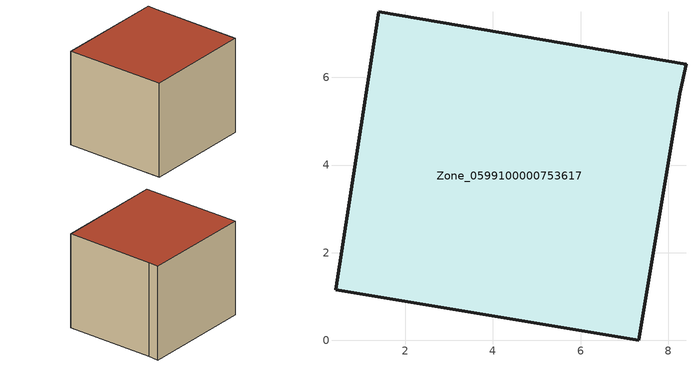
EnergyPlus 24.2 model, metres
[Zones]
Zone_0599100000753617
 floor ground (C_G): 8.27,5.62 7.33,0 0.41,1.15 1.4,7.5 8.4,6.3 z0.62
 wall outside (C_F): 7.33,0 8.27,5.62 8.4,6.3 1.4,7.5 0.41,1.15 7.33,0 z0.62:6.7
 roof outside (C_R): 8.4,6.3 1.4,7.5 0.41,1.15 7.33,0 8.27,5.62 z6.7
[BUILDING]
Pand.0599100000753617: North Axis=0; Terrain=City; Loads Convergence Tolerance Value=0.04; Temperature Convergence Tolerance Value=0.4; Solar Distribution=FullExterior; Maximum Number of Warmup Days=25; Minimum Number of Warmup Days=1
[Site:Location]
Rotterdam.The.Hague.AP_ZH_NLD Design_Conditions: Latitude=51.96; Longitude=4.45; Time Zone=1; Elevation=-4.5
[SITE:GROUNDTEMPERATURE:BUILDINGSURFACE]
18, 18, 18, 18, 18, 18, 18, 18, 18, 18, 18, 18
[MATERIAL] Thermal Absorptance=0.9; Solar Absorptance=0.7; Visible Absorptance=0.7
Name | Roughness | Thickness | Conductivity | Density | Specific Heat
G.TI.2006-2014 | MediumSmooth | 0.15 | 0.06 | 540 | 1210
F.TI.2006-2014 | Rough | 0.3 | 0.12 | 1920 | 840
R.TI.2006-2014 | MediumRough | 0.2 | 0.08 | 1500 | 1000
[CONSTRUCTION]
C_G: G.TI.2006-2014
C_F: F.TI.2006-2014
C_R: R.TI.2006-2014
[ZONE]
Zone_0599100000753617: Type=1; Multiplier=1; Ceiling Height=Autocalculate; Volume=Autocalculate; Floor Area=autocalculate; Part of Total Floor Area=Yes
[ZONEINFILTRATION:DESIGNFLOWRATE]
Infil_Zone_0599100000753617: Zone or ZoneList or Space or SpaceList=Zone_0599100000753617; Schedule=AlwaysOn; Design Flow Rate Calculation Method=Flow/Area; Flow Rate per Floor Area=0.0015; Constant Term Coefficient=1; Temperature Term Coefficient=0; Velocity Term Coefficient=0; Velocity Squared Term Coefficient=0
[HVACTEMPLATE:ZONE:IDEALLOADSAIRSYSTEM]
Zone_0599100000753617: Maximum Heating Supply Air Temperature=50; Minimum Cooling Supply Air Temperature=13; Maximum Heating Supply Air Humidity Ratio=0.0156; Minimum Cooling Supply Air Humidity Ratio=0.0077; Heating Limit=NoLimit; Cooling Limit=NoLimit; Dehumidification Control Type=ConstantSensibleHeatRatio; Cooling Sensible Heat Ratio=0.7; Dehumidification Setpoint=60; Humidification Control Type=None; Humidification Setpoint=30; Outdoor Air Method=None; Outdoor Air Flow Rate per Person=0.00944; Outdoor Air Flow Rate per Zone Floor Area=0; Outdoor Air Flow Rate per Zone=0; Demand Controlled Ventilation Type=None; Outdoor Air Economizer Type=NoEconomizer; Heat Recovery Type=None; Sensible Heat Recovery Effectiveness=0.7; Latent Heat Recovery Effectiveness=0.65
[ZONECONTROL:THERMOSTAT]
ThermostatControl_Zone_0599100000753617: Zone or ZoneList=Zone_0599100000753617; Control Type Schedule=DualSetpointControlType; Control 1=Thermostat_Zone_0599100000753617; Temperature Difference Between Cutout And Setpoint=0
[THERMOSTATSETPOINT:DUALSETPOINT]
Thermostat_Zone_0599100000753617: Heating Setpoint Temperature Schedule=HeatingSetpoint_Zone_0599100000753617; Cooling Setpoint Temperature Schedule=CoolingSetpoint_Zone_0599100000753617
[SCHEDULE:COMPACT]
HeatingSetpoint_Zone_0599100000753617: Through: 12/31, For: AllDays, Until: 24:00, 21
CoolingSetpoint_Zone_0599100000753617: Through: 12/31, For: AllDays, Until: 24:00, 24
DualSetpointControlType: Through: 12/31, For: AllDays, Until: 24:00, 4
AlwaysOn: Through: 12/31, For: AllDays, Until: 24:00, 1
